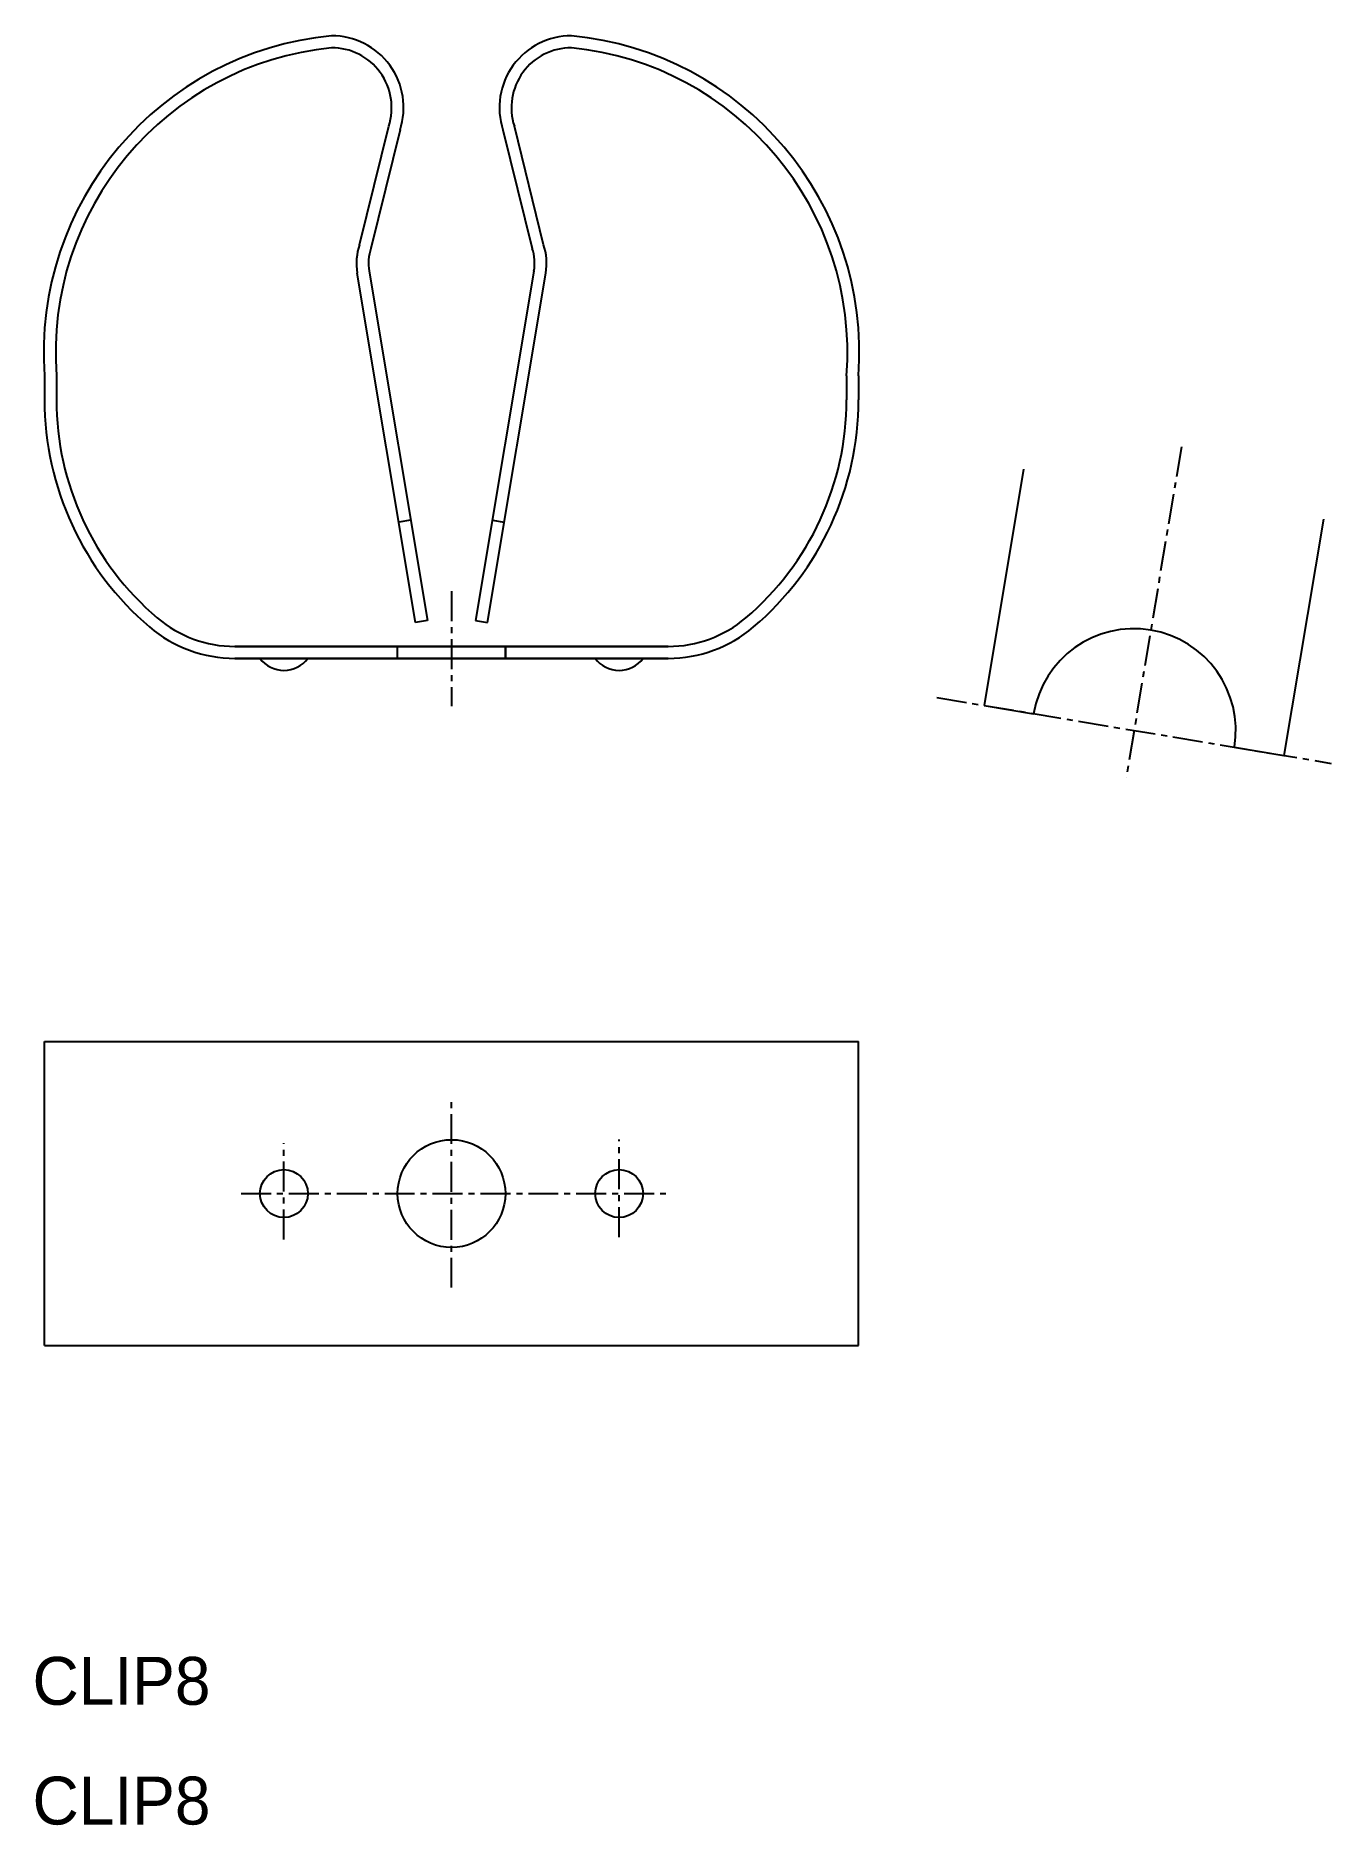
# Model space of a CAD drawing. Extents: x -795.6 to -741.5, y -1079.3 to -1004.6.
import ezdxf

# ---------------------------------------------------------------- set-up
doc = ezdxf.new("R2010")
doc.units = 0
doc.linetypes.add('CENTER', pattern=[2, 1.25, -0.25, 0.25, -0.25])
doc.linetypes.add('DASHED', pattern=[0.75, 0.5, -0.25])
doc.layers.get('0').update_dxf_attribs({"linetype": 'CONTINUOUS'})
doc.layers.add('CENTER', color=1, linetype='CENTER')

msp = doc.modelspace()

# ---------------------------------------------------------------- linework, layer by layer
at = {"color": 7, "linetype": 'CONTINUOUS'}
for p, q in [((-782.07, -1013.32), (-780.847, -1008.371)), ((-780.371, -1008.526), (-781.595, -1013.475)), ((-776.075, -1008.526), (-774.852, -1013.475)), ((-774.377, -1013.32), (-775.6, -1008.371)), ((-779.723, -1029.095), (-782.159, -1014.507)), ((-781.666, -1014.425), (-779.23, -1029.013)), ((-774.781, -1014.425), (-777.216, -1029.013)), ((-776.723, -1029.095), (-774.287, -1014.507)), ((-795.223, -1018.794), (-795.223, -1019.795)), ((-794.723, -1018.794), (-794.723, -1019.795)), ((-761.723, -1018.794), (-761.723, -1019.795)), ((-761.223, -1018.794), (-761.223, -1019.795)), ((-754.334, -1022.695), (-755.981, -1032.559)), ((-741.807, -1024.787), (-743.454, -1034.65)), ((-779.23, -1029.013), (-779.723, -1029.095)), ((-777.216, -1029.013), (-776.723, -1029.095)), ((-787.273, -1030.095), (-769.173, -1030.095)), ((-769.173, -1030.095), (-787.273, -1030.095)), ((-769.173, -1030.595), (-787.273, -1030.595)), ((-787.273, -1030.595), (-769.173, -1030.595)), ((-755.981, -1032.559), (-753.91, -1032.905)), ((-745.526, -1034.305), (-743.454, -1034.65)), ((-795.223, -1059.295), (-795.223, -1046.595)), ((-795.223, -1046.595), (-761.223, -1046.595)), ((-761.223, -1059.295), (-761.223, -1046.595)), ((-795.223, -1059.295), (-761.223, -1059.295))]:
    msp.add_line(p, q, dxfattribs=at)
at = {"color": 3, "linetype": 'DASHED'}
for p, q in [((-779.93, -1024.821), (-780.423, -1024.903)), ((-776.517, -1024.821), (-776.023, -1024.903)), ((-780.473, -1030.595), (-780.473, -1030.095)), ((-775.973, -1030.095), (-775.973, -1030.595)), ((-775.973, -1030.595), (-775.973, -1030.095))]:
    msp.add_line(p, q, dxfattribs=at)
at = {"color": 7, "linetype": 'CONTINUOUS'}
for centre, radius in [((-778.223, -1052.945), 2.25), ((-785.223, -1052.945), 1), ((-771.223, -1052.945), 1)]:
    msp.add_circle(centre, radius, dxfattribs=at)
for centre, radius, start, end in [((-781.963, -1017.829), 13.295, 95.5046, 184.16255), ((-781.961, -1017.83), 12.798, 95.71589, 184.32103), ((-783.224, -1007.596), 3, 341.9277, 90.28447), ((-783.224, -1007.596), 2.5, 341.9277, 90.28447), ((-773.223, -1007.596), 3, 89.71553, 198.0723), ((-773.223, -1007.596), 2.5, 89.71553, 198.0723), ((-774.485, -1017.83), 12.798, 355.67897, 84.28411), ((-774.484, -1017.829), 13.295, 355.83745, 84.4954), ((-779.693, -1014.095), 2.5, 161.9277, 189.47946), ((-779.693, -1014.095), 2, 161.9277, 189.47946), ((-776.753, -1014.095), 2, 350.52054, 18.0723), ((-776.753, -1014.095), 2.5, 350.52054, 18.0723), ((-782.766, -1019.795), 12.458, 180, 229.6188), ((-782.766, -1019.795), 11.958, 180, 229.6188), ((-773.681, -1019.795), 11.958, 310.3812, 360), ((-773.681, -1019.795), 12.458, 310.3812, 0), ((-787.273, -1025.095), 5, 229.6188, 270), ((-769.173, -1025.095), 5, 270, 310.3812), ((-787.273, -1025.095), 5.5, 229.6188, 270), ((-769.173, -1025.095), 5.5, 270, 310.3812), ((-749.718, -1033.605), 4.25, 350.52054, 170.52054), ((-785.223, -1029.845), 1.25, 216.86991, 323.1301), ((-771.223, -1029.845), 1.25, 216.8699, 323.13009), ((-771.223, -1029.845), 1.25, 216.8699, 323.13009)]:
    msp.add_arc(centre, radius, start, end, dxfattribs=at)
at = {"layer": 'CENTER', "color": 1, "linetype": 'CENTER'}
for p, q in [((-747.741, -1021.768), (-750.047, -1035.577)), ((-778.223, -1027.795), (-778.223, -1032.595)), ((-757.954, -1032.229), (-741.482, -1034.98)), ((-778.223, -1056.875), (-778.223, -1048.982)), ((-785.223, -1054.863), (-785.223, -1050.839)), ((-771.223, -1054.76), (-771.223, -1050.684)), ((-787.013, -1052.945), (-769.266, -1052.945))]:
    msp.add_line(p, q, dxfattribs=at)

# ---------------------------------------------------------------- texts
for p in [(-795.723, -1074.295), (-795.723, -1079.295)]:
    msp.add_text('CLIP8', height=2).set_placement(p)

doc.saveas('drawing.dxf')
